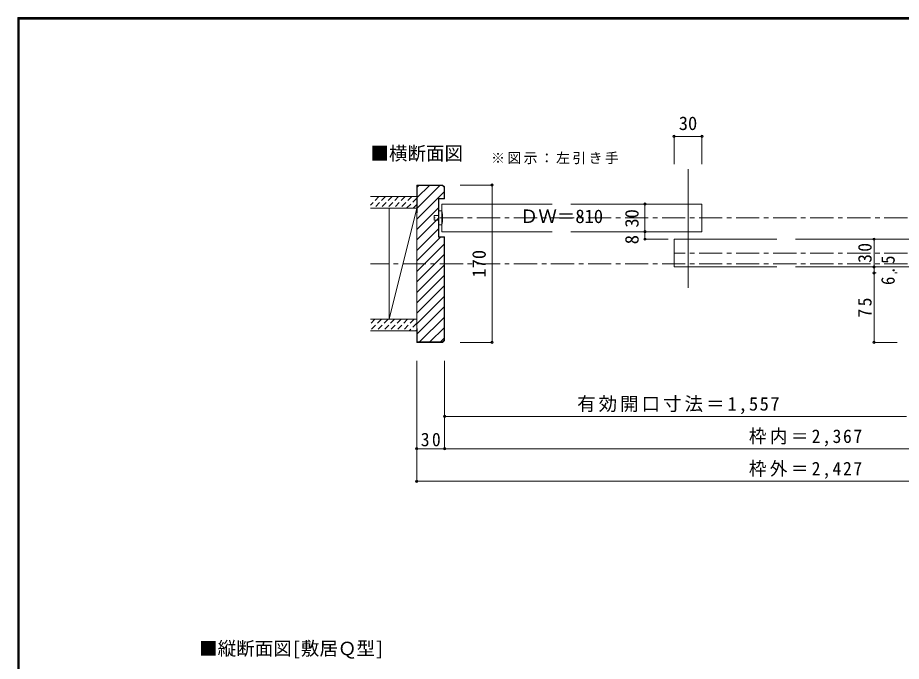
# Model space of a CAD drawing. Units: millimetres at full size, sheet at 1:5. Extents: x -973 to 977, y -718 to 696.
# Drawn here: x -973 to -19, y 0 to 696 of the extents above; entities that cross this region are included whole.
import ezdxf
from ezdxf.enums import TextEntityAlignment as Align

# ---------------------------------------------------------------- set-up
doc = ezdxf.new("R2010")
doc.units = ezdxf.units.MM
doc.header["$LTSCALE"] = 5
doc.header["$PDMODE"] = 32
doc.header["$PDSIZE"] = 2.5
doc.linetypes.add('CHAIN1', pattern=[8, 5, -1, 1, -1])
doc.linetypes.add('DASHED1', pattern=[1.8, 1.2, -0.6])
for name, color, linetype, lineweight in [('0-1_通り芯', 4, 'CHAIN1', 9), ('0-2_柱', 3, 'Continuous', 9), ('0-3_仕上げ', 2, 'Continuous', 9), ('0-4_枠', 3, 'Continuous', 9), ('0-6_扉', 6, 'Continuous', 9), ('0-7_金物', 7, 'Continuous', 9), ('0-A_文字', 7, 'Continuous', 9), ('0-B_寸法', 7, 'Continuous', 9), ('0-C_ハッチ', 4, 'DASHED1', 9), ('F-1_枠', 6, 'Continuous', 9)]:
    doc.layers.add(name, color=color, linetype=linetype, lineweight=lineweight)
doc.styles.add('ＭＳ ゴシック', font='')
doc.styles.get('ＭＳ ゴシック').set_extended_font_data('MS Gothic')

msp = doc.modelspace()

# ---------------------------------------------------------------- linework, layer by layer
at = {"layer": '0-1_通り芯'}
msp.add_line((347.653, 430), (-592.347, 430), dxfattribs=at)
at = {"layer": '0-2_柱'}
msp.add_line((-572.226, 370), (-572.226, 490), dxfattribs=at)
at = {"layer": '0-2_柱', "color": 7}
msp.add_line((-572.226, 370), (-542.347, 490), dxfattribs=at)
at = {"layer": '0-3_仕上げ'}
for p, q in [((-592.347, 502.5), (-542.347, 502.5)), ((-592.347, 490), (-542.347, 490)), ((-592.347, 370), (-542.347, 370)), ((-592.347, 357.5), (-542.347, 357.5))]:
    msp.add_line(p, q, dxfattribs=at)
at = {"layer": '0-4_枠'}
for p, q in [((-542.347, 345), (-542.347, 515)), ((-514.468, 515), (-542.347, 515)), ((-541.847, 485), (-541.847, 514.5)), ((-514.675, 514.5), (-541.847, 514.5)), ((-514.675, 514.5), (-512.847, 512.671)), ((-514.468, 515), (-512.347, 512.879)), ((-512.847, 512.671), (-512.847, 500.5)), ((-512.347, 512.879), (-512.347, 500)), ((-518.847, 500.5), (-518.847, 458.5)), ((-518.847, 500.5), (-512.847, 500.5)), ((-518.347, 500), (-512.347, 500)), ((-518.347, 500), (-518.347, 459)), ((-541.847, 485), (-542.347, 485)), ((-518.847, 458.5), (-512.847, 458.5)), ((-518.347, 459), (-512.347, 459)), ((-512.847, 347.328), (-512.847, 458.5)), ((-512.347, 347.121), (-512.347, 459)), ((-514.468, 345), (-542.347, 345)), ((-514.675, 345.5), (-541.847, 345.5)), ((-514.675, 345.5), (-512.847, 347.328)), ((-514.468, 345), (-512.347, 347.121))]:
    msp.add_line(p, q, dxfattribs=at)
msp.add_lwpolyline([(-541.847, 345.5), (-541.847, 360), (-542.347, 360)], dxfattribs=at)
at = {"layer": '0-6_扉', "color": 3}
msp.add_line((-249.347, 532), (-249.347, 404), dxfattribs=at)
at = {"layer": '0-6_扉'}
for p, q in [((-515.347, 494.5), (-515.347, 464.5)), ((-515.347, 494.5), (-396.014, 494.5)), ((-376.014, 494.5), (-234.347, 494.5)), ((-234.347, 494.5), (-234.347, 464.5)), ((-515.347, 464.5), (-396.014, 464.5)), ((-376.014, 464.5), (-234.347, 464.5)), ((-264.347, 456.5), (-264.347, 426.5)), ((-264.347, 456.5), (-153.339, 456.5)), ((-133.339, 456.5), (16.653, 456.5)), ((-264.347, 426.5), (-153.339, 426.5)), ((-133.339, 426.5), (16.653, 426.5))]:
    msp.add_line(p, q, dxfattribs=at)
at = {"layer": '0-7_金物'}
for p, q in [((-515.347, 487), (-518.347, 487)), ((-518.347, 482), (-523.347, 482))]:
    msp.add_line(p, q, dxfattribs=at)
for points in [[(-515.347, 472), (-518.347, 472), (-518.347, 487)], [(-518.347, 477), (-523.347, 477), (-523.347, 482)]]:
    msp.add_lwpolyline(points, dxfattribs=at)
msp.add_arc((-545.798, 479.5), 31.361, 346.16371, 13.83632, dxfattribs=at)
at = {"layer": '0-B_寸法', "color": 4}
for p, q in [((-264.347, 567.5), (-234.347, 567.5)), ((-264.347, 537.5), (-264.347, 567.5)), ((-234.347, 537.5), (-234.347, 567.5)), ((-460.925, 515), (-495.447, 515)), ((-460.925, 345), (-460.925, 515)), ((-295.855, 494.5), (-295.855, 456.5)), ((-270.809, 494.5), (-295.855, 494.5)), ((-270.809, 464.5), (-295.855, 464.5)), ((-295.855, 456.5), (-270.809, 456.5)), ((-48.393, 456.5), (-48.393, 426.5)), ((-48.393, 456.5), (-23.347, 456.5)), ((-48.393, 426.5), (-46.286, 426.5)), ((-48.393, 426.5), (-48.393, 420)), ((-48.393, 420), (-46.286, 420)), ((-48.393, 420), (-48.393, 345)), ((-25.852, 426.5), (-23.347, 426.5)), ((-25.852, 420), (-23.347, 420)), ((-460.925, 345), (-495.447, 345)), ((-48.393, 345), (-23.347, 345)), ((-542.347, 195), (-542.347, 325)), ((-512.347, 230), (-512.347, 325)), ((-512.347, 265), (-13.347, 265)), ((-512.347, 230), (-542.347, 230)), ((267.653, 230), (-512.347, 230)), ((-542.347, 195), (297.653, 195))]:
    msp.add_line(p, q, dxfattribs=at)
at = {"layer": '0-B_寸法', "color": 4, "linetype": 'CHAIN1'}
for p, q in [((267.653, 479.5), (-523.347, 479.5)), ((267.653, 441.5), (-264.347, 441.5))]:
    msp.add_line(p, q, dxfattribs=at)
at = {"layer": '0-B_寸法'}
for p in [(-264.347, 567.5), (-234.347, 567.5), (-460.925, 515), (-295.855, 494.5), (-295.855, 464.5), (-295.855, 456.5), (-48.393, 456.5), (-48.393, 426.5), (-48.393, 420), (-460.925, 345), (-48.393, 345), (-512.347, 265), (-542.347, 230), (-512.347, 230), (-542.347, 195)]:
    msp.add_point(p, dxfattribs=at)
at = {"layer": '0-C_ハッチ', "linetype": 'Continuous'}
for p, q in [((-542.347, 478.255), (-512.847, 507.755)), ((-541.847, 512.696), (-540.043, 514.5)), ((-541.847, 490.068), (-517.415, 514.5)), ((-541.847, 501.382), (-528.729, 514.5)), ((-542.347, 466.941), (-518.847, 490.441)), ((-542.347, 455.627), (-518.847, 479.127)), ((-542.347, 444.314), (-518.847, 467.813)), ((-542.347, 433), (-516.847, 458.5)), ((-542.347, 421.686), (-512.847, 451.186)), ((-542.347, 410.372), (-512.847, 439.872)), ((-542.347, 399.059), (-512.847, 428.559)), ((-542.347, 387.745), (-512.847, 417.245)), ((-542.347, 376.431), (-512.847, 405.931)), ((-542.347, 365.117), (-512.847, 394.618)), ((-541.847, 354.303), (-512.847, 383.304)), ((-539.337, 345.5), (-512.847, 371.99)), ((-528.023, 345.5), (-512.847, 360.676)), ((-516.71, 345.5), (-512.847, 349.363))]:
    msp.add_line(p, q, dxfattribs=at)
at = {"layer": '0-C_ハッチ'}
for p, q in [((-583.134, 502.5), (-592.347, 493.287)), ((-576.063, 502.5), (-588.563, 490)), ((-568.992, 502.5), (-581.492, 490)), ((-561.921, 502.5), (-574.421, 490)), ((-554.85, 502.5), (-567.35, 490)), ((-547.779, 502.5), (-560.279, 490)), ((-542.347, 500.861), (-553.208, 490)), ((-542.347, 493.79), (-546.137, 490)), ((-587.497, 370), (-592.347, 365.15)), ((-580.426, 370), (-592.347, 358.079)), ((-573.355, 370), (-585.855, 357.5)), ((-566.284, 370), (-578.784, 357.5)), ((-559.213, 370), (-571.713, 357.5)), ((-552.142, 370), (-564.642, 357.5)), ((-545.071, 370), (-557.571, 357.5)), ((-542.347, 365.653), (-550.499, 357.5)), ((-542.347, 358.581), (-543.428, 357.5))]:
    msp.add_line(p, q, dxfattribs=at)
at = {"layer": 'F-1_枠'}
for p, q in [((-973.347, 695.833), (-973.347, -700.833)), ((-973.347, 695.833), (976.653, 695.833)), ((-973.347, 695), (976.653, 695)), ((-973.347, 694.167), (976.653, 694.167)), ((-972.514, 695.833), (-972.514, -700.833)), ((-971.68, 695.833), (-971.68, -700.833))]:
    msp.add_line(p, q, dxfattribs=at)

# ---------------------------------------------------------------- texts
at = {"layer": '0-A_文字', "style": 'ＭＳ ゴシック'}
for s, p in [('■横断面図', (-592.347, 537.5)), ('ＤＷ＝810', (-431.014, 469.5)), ('■縦断面図[敷居Ｑ型]', (-777.347, 2.5))]:
    msp.add_text(s, height=14.66, dxfattribs=at).set_placement(p, align=Align.BOTTOM_LEFT)
at = {"layer": '0-A_文字', "insert": (-462.053, 537.5), "char_height": 11, "attachment_point": 7, "style": 'ＭＳ ゴシック'}
msp.add_mtext('\\T1.17;※図示：左引き手', dxfattribs=at)
at = {"layer": '0-B_寸法', "style": 'ＭＳ ゴシック'}
msp.add_text('30', height=14.66, dxfattribs=at).set_placement((-259.347, 570), align=Align.BOTTOM_LEFT)
for s, p in [('30', (-298.355, 469)), ('8', (-298.355, 451)), ('170', (-463.425, 415))]:
    msp.add_text(s, height=14.66, rotation=90, dxfattribs=at).set_placement(p, align=Align.BOTTOM_LEFT)
at = {"layer": '0-B_寸法', "char_height": 14.66, "attachment_point": 7, "rotation": 90, "style": 'ＭＳ ゴシック'}
for s, insert in [('\\T1.27;\\W0.95;30', (-50.893, 430.875)), ('\\T1.27;\\W0.9;6.5', (-25.893, 407)), ('\\T1.27;\\W0.95;75', (-50.893, 371.875))]:
    msp.add_mtext(s, dxfattribs=dict(at, insert=insert))
at = {"layer": '0-B_寸法', "char_height": 14.66, "attachment_point": 7, "style": 'ＭＳ ゴシック'}
for s, insert in [('\\T1.16;有効開口寸法＝1,557', (-369.097, 267.5)), ('\\T1.19;\\W0.95;枠内＝2,367', (-183.597, 232.5)), ('\\T1.27;\\W0.95;30', (-537.972, 232.5)), ('\\T1.19;\\W0.95;枠外＝2,427', (-183.597, 197.5))]:
    msp.add_mtext(s, dxfattribs=dict(at, insert=insert))

doc.saveas('drawing.dxf')
